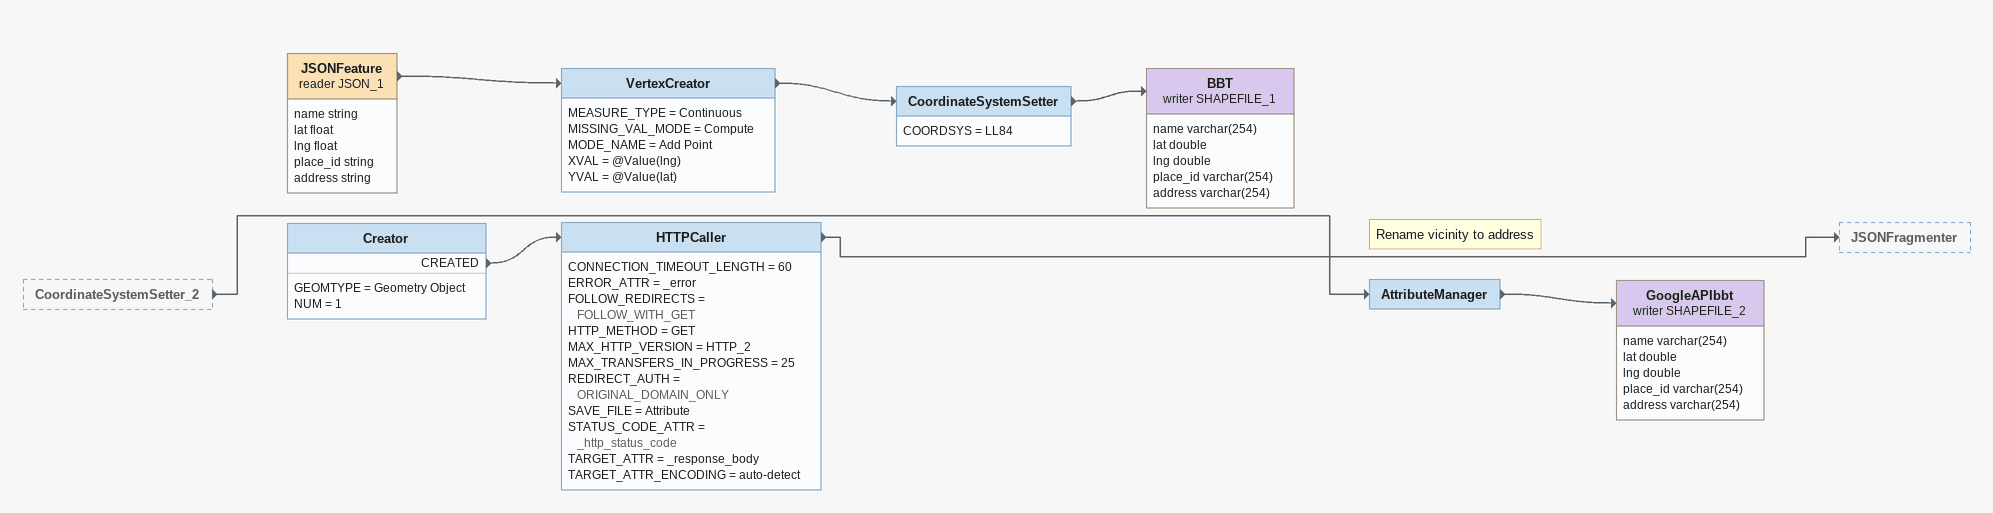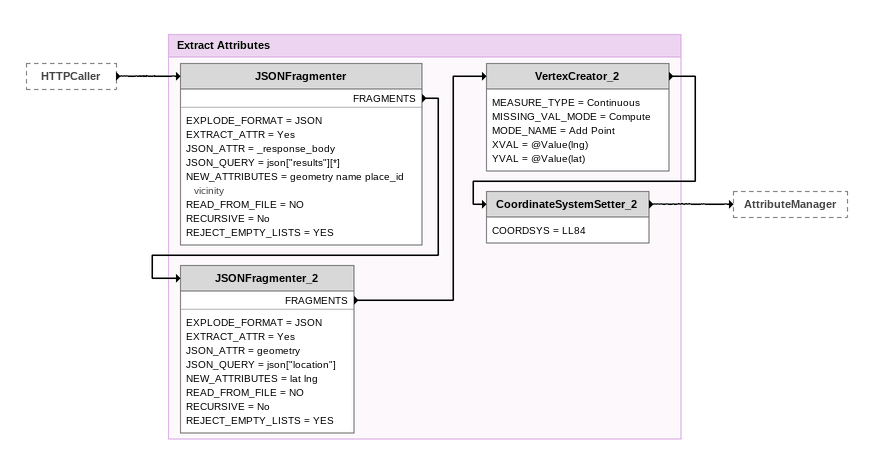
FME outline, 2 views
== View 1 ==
CoordinateSystemSetter_2 [outside]
    -> AttributeManager
JSONFeature (reader JSON_1)
    attributes: name string, lat float, lng float, place_id string, address string
    -> VertexCreator
VertexCreator
    MEASURE_TYPE = Continuous
    MISSING_VAL_MODE = Compute
    MODE_NAME = Add Point
    XVAL = @Value(lng)
    YVAL = @Value(lat)
    -> CoordinateSystemSetter
CoordinateSystemSetter
    COORDSYS = LL84
    -> BBT (writer SHAPEFILE_1)
BBT (writer SHAPEFILE_1)
    attributes: name varchar(254), lat double, lng double, place_id varchar(254), address varchar(254)
Creator
    GEOMTYPE = Geometry Object
    NUM = 1
    CREATED -> HTTPCaller
HTTPCaller
    CONNECTION_TIMEOUT_LENGTH = 60
    ERROR_ATTR = _error
    FOLLOW_REDIRECTS = FOLLOW_WITH_GET
    HTTP_METHOD = GET
    MAX_HTTP_VERSION = HTTP_2
    MAX_TRANSFERS_IN_PROGRESS = 25
    REDIRECT_AUTH = ORIGINAL_DOMAIN_ONLY
    SAVE_FILE = Attribute
    STATUS_CODE_ATTR = _http_status_code
    TARGET_ATTR = _response_body
    TARGET_ATTR_ENCODING = auto-detect
    -> JSONFragmenter
Note: Rename vicinity to address
AttributeManager
    -> GoogleAPIbbt (writer SHAPEFILE_2)
GoogleAPIbbt (writer SHAPEFILE_2)
    attributes: name varchar(254), lat double, lng double, place_id varchar(254), address varchar(254)

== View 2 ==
HTTPCaller [outside]
    -> JSONFragmenter

Bookmark: Extract Attributes
JSONFragmenter
    EXPLODE_FORMAT = JSON
    EXTRACT_ATTR = Yes
    JSON_ATTR = _response_body
    JSON_QUERY = json["results"][*]
    NEW_ATTRIBUTES = geometry name place_id vicinity
    READ_FROM_FILE = NO
    RECURSIVE = No
    REJECT_EMPTY_LISTS = YES
    FRAGMENTS -> JSONFragmenter_2
JSONFragmenter_2
    EXPLODE_FORMAT = JSON
    EXTRACT_ATTR = Yes
    JSON_ATTR = geometry
    JSON_QUERY = json["location"]
    NEW_ATTRIBUTES = lat lng
    READ_FROM_FILE = NO
    RECURSIVE = No
    REJECT_EMPTY_LISTS = YES
    FRAGMENTS -> VertexCreator_2
VertexCreator_2
    MEASURE_TYPE = Continuous
    MISSING_VAL_MODE = Compute
    MODE_NAME = Add Point
    XVAL = @Value(lng)
    YVAL = @Value(lat)
    -> CoordinateSystemSetter_2
CoordinateSystemSetter_2
    COORDSYS = LL84
    -> AttributeManager
